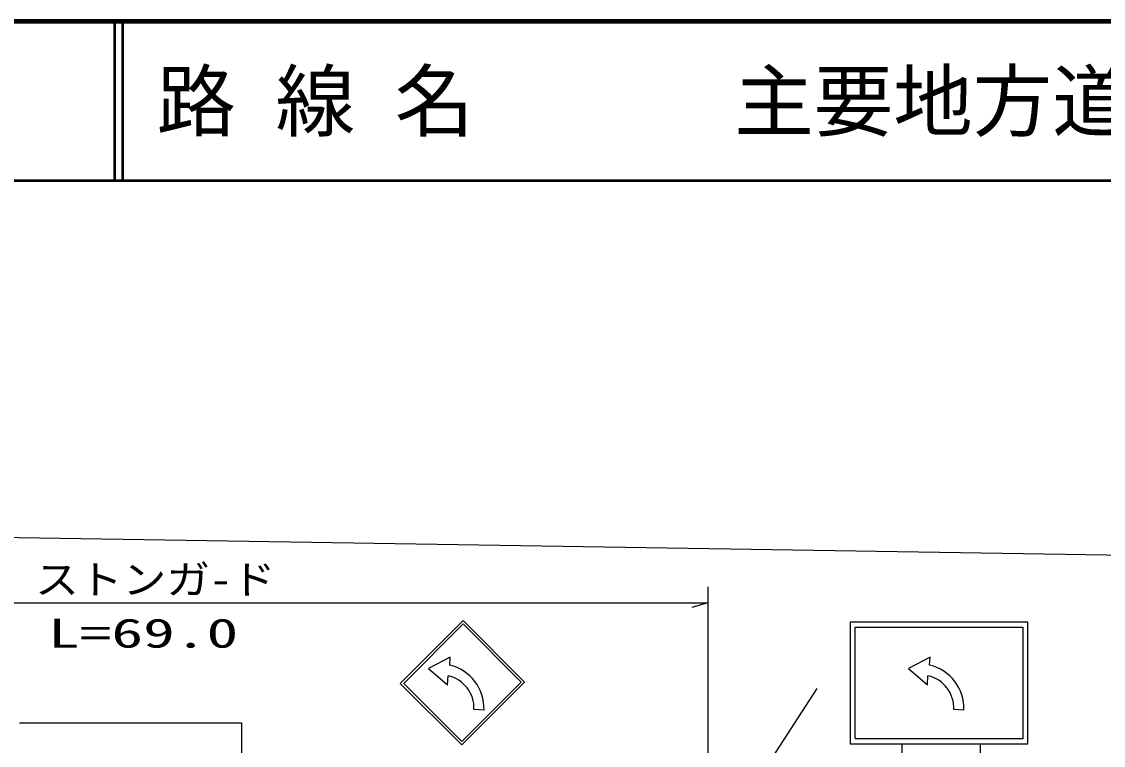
# Model space of a CAD drawing. Units: millimetres, scale not verified. Extents: x 40000 to 680000, y 20000 to 380000.
# Drawn here: x 171899 to 239950, y 334482 to 380000 of the extents above; entities that cross this region are included whole.
import ezdxf
from ezdxf.enums import TextEntityAlignment as Align

# ---------------------------------------------------------------- set-up
doc = ezdxf.new("R2010")
doc.units = ezdxf.units.MM
doc.header["$LTSCALE"] = 1000
for name, color, linetype, lineweight in [('M-BGD', 7, 'Continuous', 25), ('M-TTL', 2, 'Continuous', 140), ('M-TTL-LINE', 7, 'Continuous', 50)]:
    doc.layers.add(name, color=color, linetype=linetype, lineweight=lineweight)
doc.layers.add('M-TTL-TXT', color=7, linetype='Continuous')
doc.styles.add('ＭＳ ゴシック', font='')
doc.styles.get('ＭＳ ゴシック').set_extended_font_data('MS Gothic')

# ---------------------------------------------------------------- blocks, each defined once
blk = doc.blocks.new('BUHIN14')
at = {"color": 7, "linetype": 'Continuous', "lineweight": 25}
blk.add_line((0, 0), (643, 818), dxfattribs=at)

msp = doc.modelspace()

# ---------------------------------------------------------------- linework, layer by layer
at = {"layer": 'M-BGD'}
for p, q in [((132074, 348180), (574898, 341191)), ((215059, 344447), (215059, 332271)), ((150746, 343447), (215059, 343447)), ((199674, 342331), (195722, 338380)), ((203543, 338463), (199674, 342331)), ((195934, 338380), (199674, 342119)), ((199674, 342119), (203331, 338463)), ((224012, 342247), (224025, 334582)), ((235193, 342220), (224012, 342220)), ((224326, 334911), (224326, 341918)), ((224340, 341918), (234892, 341918)), ((234892, 341918), (234892, 334884)), ((235193, 334596), (235193, 342220)), ((198861, 340023), (197496, 339324)), ((198827, 339525), (198861, 340023)), ((229048, 340019), (227684, 339320)), ((229015, 339521), (229048, 340019)), ((197496, 339324), (198695, 338297)), ((227684, 339320), (228882, 338293)), ((195722, 338380), (199591, 334511)), ((199591, 334723), (195934, 338380)), ((198695, 338297), (198728, 338861)), ((199591, 334511), (203543, 338463)), ((203331, 338463), (199591, 334723)), ((228882, 338293), (228915, 338857)), ((221921, 338066), (204436, 311029)), ((200986, 336702), (200355, 336736)), ((231174, 336698), (230543, 336732)), ((171774, 335894), (185722, 335894)), ((185722, 335894), (185722, 321047)), ((234879, 334884), (224340, 334884)), ((224025, 334582), (235193, 334582)), ((227271, 334582), (227271, 332711)), ((232204, 334582), (232204, 332711))]:
    msp.add_line(p, q, dxfattribs=at)
for centre, radius, start, end in [((198201, 336809), 2788, 357.80914, 77.00156), ((228388, 336805), 2788, 357.80914, 77.00156), ((198267, 336823), 2089, 357.60504, 77.27209), ((228455, 336819), 2089, 357.60504, 77.27209)]:
    msp.add_arc(centre, radius, start, end, dxfattribs=at)
at = {"layer": 'M-TTL'}
msp.add_line((680000, 380000), (40000, 380000), dxfattribs=at)
at = {"layer": 'M-TTL-LINE'}
for p, q in [((177750, 380000), (177750, 370000)), ((178250, 380000), (178250, 370000)), ((40000, 370000), (680000, 370000))]:
    msp.add_line(p, q, dxfattribs=at)

# ---------------------------------------------------------------- block references
at = {"layer": 'M-BGD', "rotation": 144.19029}
msp.add_blockref('BUHIN14', (215059, 343447), dxfattribs=at)

# ---------------------------------------------------------------- texts
at = {"layer": 'M-BGD', "style": 'ＭＳ ゴシック'}
for s, width, p in [('ストンガ-ド', 1.1, (172747, 343451)), ('L=69.0', 1.6, (173557, 340076))]:
    msp.add_text(s, height=1833, dxfattribs=dict(at, width=width)).set_placement(p, align=Align.BOTTOM_LEFT)
at = {"layer": 'M-TTL-TXT', "style": 'ＭＳ ゴシック'}
for s, p in [('路 線 名', (180380, 375000)), ('主要地方道岩国玖珂線', (216734, 375000))]:
    msp.add_text(s, height=3666, dxfattribs=at).set_placement(p, align=Align.MIDDLE_LEFT)

doc.saveas('drawing.dxf')
